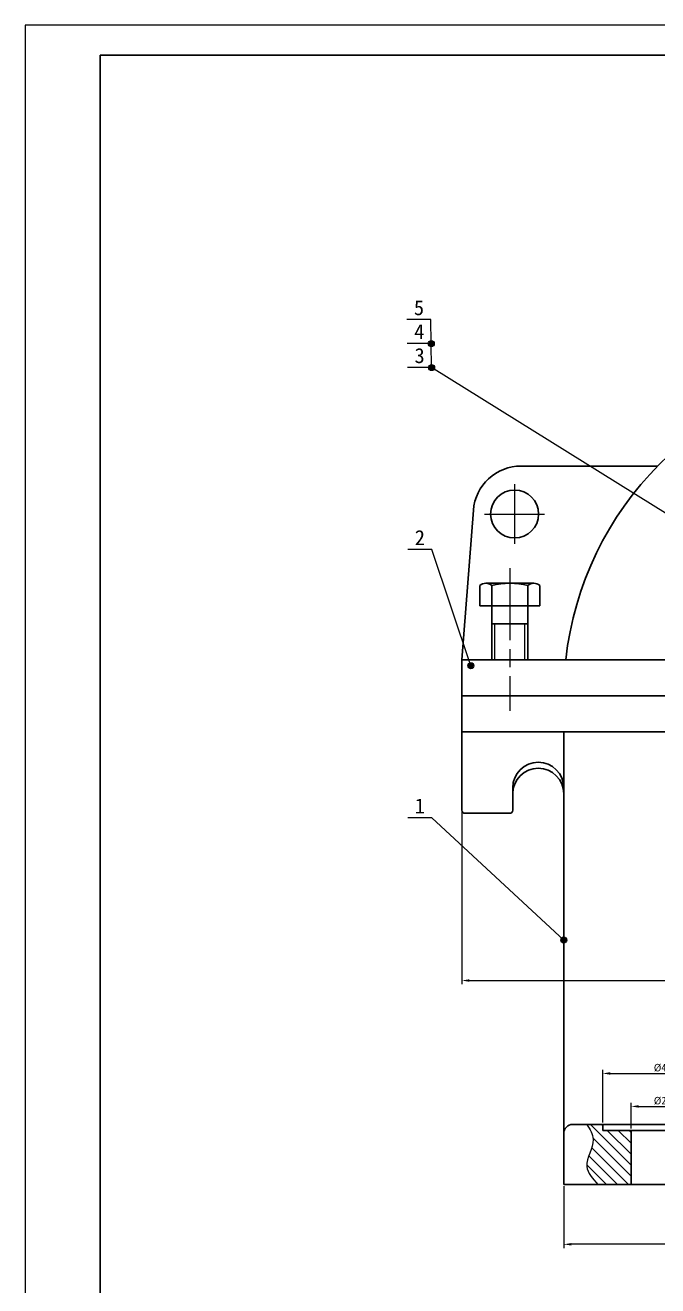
# Model space of a CAD drawing. Header units: millimetres. Extents: x 0 to 1189, y 0 to 841.
# Drawn here: x 0 to 211, y 420.5 to 841 of the extents above; entities that cross this region are included whole.
import ezdxf
from ezdxf.enums import TextEntityAlignment as Align

# ---------------------------------------------------------------- set-up
doc = ezdxf.new("R2010")
doc.units = ezdxf.units.MM
doc.linetypes.add('ACAD_ISO08W100', pattern=[36, 24, -3, 6, -3])
for name, color, linetype, lineweight in [('中心线', 1, 'ACAD_ISO08W100', 15), ('剖面线', 5, 'Continuous', 15), ('尺寸', 7, 'Continuous', 15), ('文字', 7, 'Continuous', 15), ('标注', 7, 'Continuous', 15), ('粗实线', 7, 'Continuous', 30), ('细实线', 7, 'Continuous', 15)]:
    doc.layers.add(name, color=color, linetype=linetype, lineweight=lineweight)
doc.styles.get("Standard").update_dxf_attribs({"font": ''})
doc.styles.get('Standard').set_extended_font_data('SimSun')
doc.dimstyles.new('ISO-25', dxfattribs={"dimtxt": 2.5, "dimasz": 2.5, "dimexe": 1.25, "dimexo": 0.625, "dimtad": 1, "dimtxsty": 'Standard', "dimcen": 2.5, "dimadec": 0, "dimazin": 0, "dimtfac": 1, "dimtmove": 0, "dimatfit": 3, "dimfxl": 1, "dimarcsym": 0})

# ---------------------------------------------------------------- blocks, each defined once
blk = doc.blocks.new('*D2672')
at = {"layer": 'Defpoints', "color": 0, "transparency": 16777216}
for p in [(223.17, 480.33), (202.17, 472.33), (223.17, 472.33)]:
    blk.add_point(p, dxfattribs=at)
at = {"layer": '尺寸', "color": 0, "lineweight": -2, "transparency": 16777216}
for p, q in [((202.17, 472.96), (202.17, 481.58)), ((204.67, 480.33), (220.67, 480.33)), ((223.17, 472.96), (223.17, 481.58))]:
    blk.add_line(p, q, dxfattribs=at)
at = {"layer": '尺寸', "color": 0, "transparency": 16777216}
for points in [[(204.67, 480.75), (204.67, 479.92), (202.17, 480.33)], [(220.67, 480.75), (220.67, 479.92), (223.17, 480.33)]]:
    blk.add_solid(points, dxfattribs=at)
at = {"layer": '尺寸', "color": 0, "transparency": 16777216, "insert": (212.67, 482.21), "char_height": 2.5, "attachment_point": 5}
blk.add_mtext('%%c21', dxfattribs=at)
blk = doc.blocks.new('*D2673')
at = {"layer": 'Defpoints', "color": 0, "transparency": 16777216}
for p in [(232.67, 491.33), (192.67, 474.33), (232.67, 474.33)]:
    blk.add_point(p, dxfattribs=at)
at = {"layer": '尺寸', "color": 0, "lineweight": -2, "transparency": 16777216}
for p, q in [((192.67, 474.96), (192.67, 492.58)), ((232.67, 474.96), (232.67, 492.58)), ((195.17, 491.33), (230.17, 491.33))]:
    blk.add_line(p, q, dxfattribs=at)
at = {"layer": '尺寸', "color": 0, "transparency": 16777216}
for points in [[(195.17, 491.75), (195.17, 490.92), (192.67, 491.33)], [(230.17, 491.75), (230.17, 490.92), (232.67, 491.33)]]:
    blk.add_solid(points, dxfattribs=at)
at = {"layer": '尺寸', "color": 0, "transparency": 16777216, "insert": (212.67, 493.21), "char_height": 2.5, "attachment_point": 5}
blk.add_mtext('%%c40', dxfattribs=at)
blk = doc.blocks.new('*D2678')
at = {"layer": 'Defpoints', "color": 0, "transparency": 16777216}
for p in [(145.67, 617.33), (581.12, 617.33), (581.12, 522.33)]:
    blk.add_point(p, dxfattribs=at)
at = {"layer": '尺寸', "color": 0, "lineweight": -2, "transparency": 16777216}
for p, q in [((145.67, 616.71), (145.67, 521.08)), ((581.12, 616.71), (581.12, 521.08)), ((148.17, 522.33), (578.62, 522.33))]:
    blk.add_line(p, q, dxfattribs=at)
at = {"layer": '尺寸', "color": 0, "transparency": 16777216}
for points in [[(148.17, 522.75), (148.17, 521.92), (145.67, 522.33)], [(578.62, 522.75), (578.62, 521.92), (581.12, 522.33)]]:
    blk.add_solid(points, dxfattribs=at)
at = {"layer": '尺寸', "color": 0, "transparency": 16777216, "insert": (363.39, 524.21), "char_height": 2.5, "attachment_point": 5}
blk.add_mtext('435', dxfattribs=at)
blk = doc.blocks.new('*D2679')
at = {"layer": 'Defpoints', "color": 0, "transparency": 16777216}
for p in [(179.67, 454.33), (547.12, 454.33), (179.67, 434.33)]:
    blk.add_point(p, dxfattribs=at)
at = {"layer": '尺寸', "color": 0, "lineweight": -2, "transparency": 16777216}
for p, q in [((179.67, 453.71), (179.67, 433.08)), ((547.12, 453.71), (547.12, 433.08)), ((544.62, 434.33), (182.17, 434.33))]:
    blk.add_line(p, q, dxfattribs=at)
at = {"layer": '尺寸', "color": 0, "transparency": 16777216}
for points in [[(182.17, 434.75), (182.17, 433.92), (179.67, 434.33)], [(544.62, 434.75), (544.62, 433.92), (547.12, 434.33)]]:
    blk.add_solid(points, dxfattribs=at)
at = {"layer": '尺寸', "color": 0, "transparency": 16777216, "insert": (363.39, 436.21), "char_height": 2.5, "attachment_point": 5}
blk.add_mtext('367', dxfattribs=at)

msp = doc.modelspace()

# ---------------------------------------------------------------- hatches: boundary and pattern name
at = {"layer": '剖面线'}
h = msp.add_hatch(color=256, dxfattribs=at)
edge = h.paths.add_edge_path(flags=16)
edge.add_arc((135.47, 734.79), 1, 0, 360)
h = msp.add_hatch(color=256, dxfattribs=at)
edge = h.paths.add_edge_path(flags=16)
edge.add_arc((135.57, 726.79), 1, 0, 360)
h = msp.add_hatch(color=256, dxfattribs=at)
edge = h.paths.add_edge_path(flags=16)
edge.add_arc((148.67, 627.33), 1, 0, 360)
h = msp.add_hatch(color=256, dxfattribs=at)
edge = h.paths.add_edge_path(flags=16)
edge.add_arc((179.67, 535.83), 1, 0, 360)
h = msp.add_hatch(dxfattribs=at)
h.set_pattern_fill('ANSI31', color=256, scale=0.81562, angle=90, style=0)
edge = h.paths.add_edge_path(flags=16)
edge.add_line((192.67, 474.33), (192.67, 472.33))
edge.add_line((192.67, 472.33), (202.17, 472.33))
edge.add_line((202.17, 472.33), (202.17, 454.33))
edge.add_line((202.17, 454.33), (191.07, 454.33))
edge.add_spline(control_points=[(191.07, 454.33), (189.3, 456.26), (185.21, 460.69), (191.11, 468.28), (188.37, 472.7), (187.35, 474.33)], knot_values=[0, 0, 0, 0, 7.059261, 16.306799, 21.73975, 21.73975, 21.73975, 21.73975], degree=3, periodic=0)
edge.add_line((187.35, 474.33), (192.67, 474.33))

# ---------------------------------------------------------------- linework, layer by layer
at = {"layer": '中心线'}
for p, q in [((163.27, 687.95), (163.27, 667.95)), ((153.27, 677.95), (173.27, 677.95)), ((161.67, 659.83), (161.67, 612.33))]:
    msp.add_line(p, q, dxfattribs=at)
at = {"layer": '剖面线'}
for centre in [(135.47, 734.79), (135.57, 726.79), (148.67, 627.33), (179.67, 535.83)]:
    msp.add_circle(centre, 1, dxfattribs=at)
at = {"layer": '标注'}
for p, q in [((135.37, 742.79), (127.37, 742.79)), ((135.47, 734.79), (135.37, 742.79)), ((135.47, 734.79), (127.47, 734.79)), ((135.57, 726.79), (135.47, 734.79)), ((135.57, 726.79), (127.57, 726.79)), ((233.12, 666.08), (135.57, 726.79)), ((135.67, 666.08), (127.67, 666.08)), ((148.67, 627.33), (135.67, 666.08)), ((135.67, 576.58), (127.67, 576.58)), ((179.67, 535.83), (135.67, 576.58))]:
    msp.add_line(p, q, dxfattribs=at)
at = {"layer": '粗实线'}
for p, q in [((1179, 831), (25, 831)), ((25, 831), (25, 10)), ((165.48, 693.95), (210.95, 693.95)), ((149.52, 679.18), (145.67, 629.33)), ((151.65, 654.13), (151.65, 647.33)), ((169.67, 654.83), (153.66, 654.83)), ((155.67, 654.13), (155.67, 647.33)), ((167.67, 654.13), (167.67, 647.33)), ((171.68, 654.13), (171.68, 647.33)), ((171.68, 647.33), (151.65, 647.33)), ((155.67, 647.33), (155.67, 629.33)), ((167.67, 647.33), (167.67, 629.33)), ((155.67, 641.33), (167.67, 641.33)), ((179.67, 629.33), (145.67, 629.33)), ((145.67, 629.33), (145.67, 617.33)), ((226.88, 629.33), (179.67, 629.33)), ((145.67, 617.33), (233.12, 617.33)), ((145.67, 617.33), (177.12, 617.33)), ((145.67, 617.33), (145.67, 605.33)), ((145.67, 605.33), (145.67, 617.33)), ((227.33, 605.33), (145.67, 605.33)), ((145.67, 579.13), (145.67, 605.33)), ((179.67, 454.33), (179.67, 605.33)), ((162.67, 579.13), (162.67, 586.63)), ((146.67, 578.13), (154.17, 578.13)), ((161.67, 578.13), (154.17, 578.13)), ((179.67, 471.33), (179.67, 454.33)), ((182.67, 474.33), (422.12, 474.33)), ((192.67, 474.33), (192.67, 472.33)), ((192.67, 472.33), (202.17, 472.33)), ((202.17, 472.33), (223.17, 472.33)), ((202.17, 472.33), (202.17, 454.33)), ((422.12, 454.33), (179.67, 454.33))]:
    msp.add_line(p, q, dxfattribs=at)
msp.add_circle((163.27, 677.95), 8, dxfattribs=at)
for centre, radius, start, end in [((289.12, 617.33), 109.45, 96.7128, 173.7057), ((165.48, 677.95), 16, 90, 175.5753), ((153.66, 651.6), 3.23, 51.5534, 128.4466), ((161.67, 628.77), 26.06, 76.6911, 103.3089), ((169.67, 651.6), 3.23, 51.5534, 128.4466), ((171.17, 586.63), 8.5, 0, 180), ((171.17, 584.63), 8.5, 0, 180), ((146.67, 579.13), 1, 180, 270), ((161.67, 579.13), 1, 270, 0), ((182.67, 471.33), 3, 90, 180)]:
    msp.add_arc(centre, radius, start, end, dxfattribs=at)
at = {"layer": '细实线'}
for p, q in [((1189, 841), (0, 841)), ((0, 841), (0, 0)), ((156.67, 629.33), (156.67, 641.33)), ((166.67, 629.33), (166.67, 641.33)), ((187.35, 474.33), (192.67, 474.33)), ((191.07, 454.33), (202.17, 454.33))]:
    msp.add_line(p, q, dxfattribs=at)
msp.add_open_spline([(187.35, 474.33), (188.37, 472.7), (191.11, 468.28), (185.21, 460.69), (189.3, 456.26), (191.07, 454.33)], degree=3, knots=[0, 0, 0, 0, 5.432951, 14.680488, 21.73975, 21.73975, 21.73975, 21.73975], dxfattribs=at)

# ---------------------------------------------------------------- texts
at = {"layer": '文字'}
for s, p in [('5', (131.37, 746.79)), ('4', (131.47, 738.79)), ('3', (131.57, 730.79)), ('2', (131.67, 670.08)), ('1', (131.67, 580.58))]:
    msp.add_text(s, height=5, dxfattribs=at).set_placement(p, align=Align.MIDDLE_CENTER)

# ---------------------------------------------------------------- dimensions: what is measured, and where the dimension line sits
at = {"layer": '尺寸'}
for base, p1, p2, override, picture, middle in [((581.12, 522.33), (145.67, 617.33), (581.12, 617.33), {"dimtxt": 2.5, "dimdec": 0, "dimdsep": 46, "dimpost": '<>'}, '*D2678', (363.39, 524.21)), ((232.67, 491.33), (192.67, 474.33), (232.67, 474.33), {"dimtxt": 2.5, "dimdec": 0, "dimdsep": 46, "dimpost": '%%c<>'}, '*D2673', (212.67, 493.21)), ((223.17, 480.33), (202.17, 472.33), (223.17, 472.33), {"dimtxt": 2.5, "dimdec": 0, "dimdsep": 46, "dimpost": '%%c<>'}, '*D2672', (212.67, 482.21)), ((179.67, 434.33), (547.12, 454.33), (179.67, 454.33), {"dimtxt": 2.5, "dimdec": 0, "dimdsep": 46, "dimpost": '<>'}, '*D2679', (363.39, 436.21))]:
    dim = msp.add_linear_dim(base=base, p1=p1, p2=p2, dimstyle='ISO-25', override=override, dxfattribs=at)
    dim.commit()
    dim.dimension.update_dxf_attribs({"geometry": picture, "text_midpoint": middle})

doc.saveas('drawing.dxf')
